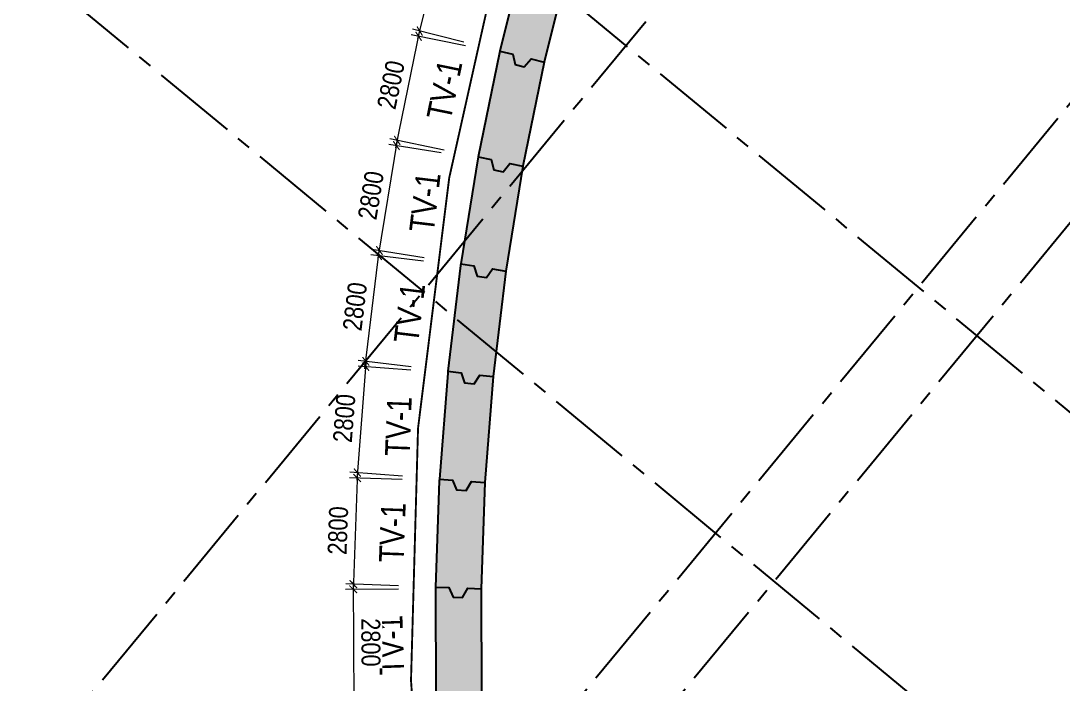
# Model space of a CAD drawing. Header units: millimetres. Extents: x 489377 to 1074388, y -818569 to -310551.
# Drawn here: x 679689 to 707169, y -417706 to -400233 of the extents above; entities that cross this region are included whole.
import ezdxf
from ezdxf.enums import TextEntityAlignment as Align
from ezdxf.xclip import XClip

# ---------------------------------------------------------------- set-up
doc = ezdxf.new("R2010")
doc.units = ezdxf.units.MM
doc.header["$LTSCALE"] = 100
doc.header["$XCLIPFRAME"] = 0
doc.header["$PDMODE"] = 32
doc.header["$PDSIZE"] = 2.5
for name, pattern in [('CENTER2', [1.125, 0.75, -0.125, 0.125, -0.125]), ('DASHDOT', [1, 0.5, -0.25, 0, -0.25]), ('DASHED', [4.5, 3, -1.5])]:
    doc.linetypes.add(name, pattern=pattern)
for name, color, linetype in [('ccu11-Dim', 8, 'Continuous'), ('ccu11-Khuat', 9, 'DASHED'), ('ccu12-Hatch', 250, 'Continuous'), ('ccu12-Truc', 13, 'CENTER2'), ('Xref_ST_MBDV Cot vach 30.7.2022$0$Xref_ST_MBDV Cot vach 30.7.2022|Xref_ST_MBDV Cot vach 30.7.2022|Xref_ST_MBDV Cot vach 30.7.2022|Xref_ST_MBDV Cot vach 30.7.2022|A-CORE-OTLN', 2, 'Continuous'), ('Xref_ST_MBDV Cot vach 30.7.2022$0$Xref_ST_MBDV Cot vach 30.7.2022|Xref_ST_MBDV Cot vach 30.7.2022|Xref_ST_MBDV Cot vach 30.7.2022|Xref_ST_MBDV Cot vach 30.7.2022|ccu12-Thay', 7, 'Continuous')]:
    doc.layers.add(name, color=color, linetype=linetype)
doc.layers.add('ccu12-Tencaukien', color=9, linetype='Continuous', lineweight=15)
doc.styles.add('Arial', font='arial_0.ttf', dxfattribs={"width": 0.7})
doc.styles.add('Arial Narrow', font='ARIALN.TTF')
doc.dimstyles.new('ccu12-200', dxfattribs={"dimscale": 200, "dimtxt": 2.5, "dimasz": 1, "dimexe": 1, "dimexo": 2, "dimgap": 1, "dimtad": 1, "dimdec": 0, "dimdsep": 46, "dimtxsty": 'Arial Narrow', "dimblk": 'ARCHTICK', "dimcen": -1, "dimdle": 1, "dimclrd": 256, "dimclre": 256, "dimclrt": 3, "dimadec": 0, "dimazin": 2, "dimtfac": 0.1, "dimtdec": 0, "dimtmove": 0, "dimatfit": 1, "dimldrblk": 'ARCHTICK', "dimfxl": 0, "dimtvp": 0.833333, "dimtolj": 1, "dimtzin": 12, "dimarcsym": 0})

# ---------------------------------------------------------------- blocks, each defined once
blk = doc.blocks.new('_ARCHTICK')
at = {"color": 0, "linetype": 'ByBlock', "const_width": 0.15}
blk.add_lwpolyline([(-0.5, -0.5), (0.5, 0.5)], dxfattribs=at)
blk = doc.blocks.new('*D193')
at = {"layer": 'ccu11-Dim', "lineweight": -2, "ltscale": 0.5, "transparency": 16777216}
for p, q in [((-123743, 84636), (-122971, 87741)), ((-121855, 87257), (-123213, 87595)), ((-122531, 84540), (-123889, 84878))]:
    blk.add_line(p, q, dxfattribs=at)
at = {"layer": 'Defpoints', "color": 0, "ltscale": 0.5, "transparency": 16777216}
for p in [(-123019, 87547), (-121467, 87161), (-122143, 84444)]:
    blk.add_point(p, dxfattribs=at)
at = {"layer": 'ccu11-Dim', "lineweight": -2, "ltscale": 0.5, "transparency": 16777216, "xscale": 200, "yscale": 200, "zscale": 200}
for p, rotation in [((-123019, 87547), 76.02772032637999), ((-123695, 84830), 256.02772032638)]:
    blk.add_blockref('_ARCHTICK', p, dxfattribs=dict(at, rotation=rotation))
at = {"layer": 'ccu11-Dim', "color": 3, "ltscale": 0.5, "transparency": 16777216, "insert": (-123799, 86298), "char_height": 500, "attachment_point": 5, "rotation": 76.0277, "style": 'Arial Narrow', "bg_fill": 3, "box_fill_scale": 1.1, "bg_fill_color": 256, "bg_fill_true_color": 13158600, "bg_fill_transparency": 0}
blk.add_mtext('\\A1;2800', dxfattribs=at)
blk = doc.blocks.new('*D194')
at = {"layer": 'ccu11-Dim', "lineweight": -2, "ltscale": 0.5, "transparency": 16777216}
for p, q in [((-124328, 81754), (-123685, 84889)), ((-122490, 84439), (-123921, 84733)), ((-123053, 81696), (-124484, 81990))]:
    blk.add_line(p, q, dxfattribs=at)
at = {"layer": 'Defpoints', "color": 0, "ltscale": 0.5, "transparency": 16777216}
for p in [(-123725, 84693), (-122098, 84359), (-122661, 81616)]:
    blk.add_point(p, dxfattribs=at)
at = {"layer": 'ccu11-Dim', "lineweight": -2, "ltscale": 0.5, "transparency": 16777216, "xscale": 200, "yscale": 200, "zscale": 200}
for p, rotation in [((-123725, 84693), 78.40726389763793), ((-124288, 81950), 258.4072638976379)]:
    blk.add_blockref('_ARCHTICK', p, dxfattribs=dict(at, rotation=rotation))
at = {"layer": 'ccu11-Dim', "color": 3, "ltscale": 0.5, "transparency": 16777216, "insert": (-124452, 83413), "char_height": 500, "attachment_point": 5, "rotation": 78.4073, "style": 'Arial Narrow', "bg_fill": 3, "box_fill_scale": 1.1, "bg_fill_color": 256, "bg_fill_true_color": 13158600, "bg_fill_transparency": 0}
blk.add_mtext('\\A1;2800', dxfattribs=at)
blk = doc.blocks.new('*D195')
at = {"layer": 'ccu11-Dim', "lineweight": -2, "ltscale": 0.5, "transparency": 16777216}
for p, q in [((-124788, 78850), (-124276, 82008)), ((-123130, 81620), (-124505, 81843)), ((-123578, 78856), (-124954, 79079))]:
    blk.add_line(p, q, dxfattribs=at)
at = {"layer": 'Defpoints', "color": 0, "ltscale": 0.5, "transparency": 16777216}
for p in [(-124308, 81811), (-122735, 81556), (-123184, 78792)]:
    blk.add_point(p, dxfattribs=at)
at = {"layer": 'ccu11-Dim', "lineweight": -2, "ltscale": 0.5, "transparency": 16777216, "xscale": 200, "yscale": 200, "zscale": 200}
for p, rotation in [((-124308, 81811), 80.78680266989475), ((-124756, 79047), 260.7868026698948)]:
    blk.add_blockref('_ARCHTICK', p, dxfattribs=dict(at, rotation=rotation))
at = {"layer": 'ccu11-Dim', "color": 3, "ltscale": 0.5, "transparency": 16777216, "insert": (-124981, 80502), "char_height": 500, "attachment_point": 5, "rotation": 80.7868, "style": 'Arial Narrow', "bg_fill": 3, "box_fill_scale": 1.1, "bg_fill_color": 256, "bg_fill_true_color": 13158600, "bg_fill_transparency": 0}
blk.add_mtext('\\A1;2800', dxfattribs=at)
blk = doc.blocks.new('*D197')
at = {"layer": 'ccu11-Dim', "lineweight": -2, "ltscale": 0.5, "transparency": 16777216}
for p, q in [((-125139, 75931), (-124758, 79108)), ((-123591, 78766), (-124981, 78933)), ((-123924, 75986), (-125314, 76153))]:
    blk.add_line(p, q, dxfattribs=at)
at = {"layer": 'Defpoints', "color": 0, "ltscale": 0.5, "transparency": 16777216}
for p in [(-124782, 78909), (-123193, 78719), (-123527, 75939)]:
    blk.add_point(p, dxfattribs=at)
at = {"layer": 'ccu11-Dim', "lineweight": -2, "ltscale": 0.5, "transparency": 16777216, "xscale": 200, "yscale": 200, "zscale": 200}
for p, rotation in [((-124782, 78909), 83.16642200193522), ((-125115, 76129), 263.1664220019352)]:
    blk.add_blockref('_ARCHTICK', p, dxfattribs=dict(at, rotation=rotation))
at = {"layer": 'ccu11-Dim', "color": 3, "ltscale": 0.5, "transparency": 16777216, "insert": (-125401, 77573), "char_height": 500, "attachment_point": 5, "rotation": 83.1664, "style": 'Arial Narrow', "bg_fill": 3, "box_fill_scale": 1.1, "bg_fill_color": 256, "bg_fill_true_color": 13158600, "bg_fill_transparency": 0}
blk.add_mtext('\\A1;2800', dxfattribs=at)
blk = doc.blocks.new('*D198')
at = {"layer": 'ccu11-Dim', "lineweight": -2, "ltscale": 0.5, "transparency": 16777216}
for p, q in [((-125105, 76188), (-125354, 72998)), ((-123932, 75896), (-125320, 76004)), ((-124150, 73105), (-125538, 73213))]:
    blk.add_line(p, q, dxfattribs=at)
at = {"layer": 'Defpoints', "color": 0, "ltscale": 0.5, "transparency": 16777216}
for p in [(-123534, 75865), (-125338, 73197), (-123751, 73074)]:
    blk.add_point(p, dxfattribs=at)
at = {"layer": 'ccu11-Dim', "lineweight": -2, "ltscale": 0.5, "transparency": 16777216, "xscale": 200, "yscale": 200, "zscale": 200}
for p, rotation in [((-125121, 75989), 85.54582615837154), ((-125338, 73197), 265.5458261583715)]:
    blk.add_blockref('_ARCHTICK', p, dxfattribs=dict(at, rotation=rotation))
at = {"layer": 'ccu11-Dim', "color": 3, "ltscale": 0.5, "transparency": 16777216, "insert": (-125683, 74629), "char_height": 500, "attachment_point": 5, "rotation": 85.5458, "style": 'Arial Narrow', "bg_fill": 3, "box_fill_scale": 1.1, "bg_fill_color": 256, "bg_fill_true_color": 13158600, "bg_fill_transparency": 0}
blk.add_mtext('\\A1;2800', dxfattribs=at)
blk = doc.blocks.new('*D199')
at = {"layer": 'ccu11-Dim', "lineweight": -2, "ltscale": 0.5, "transparency": 16777216}
for p, q in [((-125337, 73256), (-125451, 70058)), ((-124155, 73014), (-125544, 73063)), ((-124255, 70215), (-125644, 70265))]:
    blk.add_line(p, q, dxfattribs=at)
at = {"layer": 'Defpoints', "color": 0, "ltscale": 0.5, "transparency": 16777216}
for p in [(-123755, 72999), (-125444, 70258), (-123856, 70201)]:
    blk.add_point(p, dxfattribs=at)
at = {"layer": 'ccu11-Dim', "lineweight": -2, "ltscale": 0.5, "transparency": 16777216, "xscale": 200, "yscale": 200, "zscale": 200}
for p, rotation in [((-125344, 73056), 87.94927571291362), ((-125444, 70258), 267.9492757129136)]:
    blk.add_blockref('_ARCHTICK', p, dxfattribs=dict(at, rotation=rotation))
at = {"layer": 'ccu11-Dim', "color": 3, "ltscale": 0.5, "transparency": 16777216, "insert": (-125849, 71673), "char_height": 500, "attachment_point": 5, "rotation": 87.9493, "style": 'Arial Narrow', "bg_fill": 3, "box_fill_scale": 1.1, "bg_fill_color": 256, "bg_fill_true_color": 13158600, "bg_fill_transparency": 0}
blk.add_mtext('\\A1;2800', dxfattribs=at)
blk = doc.blocks.new('LUOI TRUC-NT2')
at = {"layer": 'ccu12-Truc', "ltscale": 30}
for p, q in [((-27565, 1171.3), (29702, 70515.4)), ((-19854.4, -5196.4), (24380.4, 48367.3)), ((-18312.3, -6469.9), (25922.6, 47093.7)), ((-21117.6, 28333.9), (7976.6, 4306.8)), ((-26466.5, 21857), (2627.8, -2170.1))]:
    blk.add_line(p, q, dxfattribs=at)
blk = doc.blocks.new('*D165')
at = {"layer": 'ccu11-Dim', "lineweight": -2, "ltscale": 0.5, "transparency": 16777216}
for p, q in [((-124256, 70127), (-125648, 70121)), ((-125449, 70322), (-125434, 67122)), ((-124243, 67327), (-125635, 67321))]:
    blk.add_line(p, q, dxfattribs=at)
at = {"layer": 'Defpoints', "color": 0, "ltscale": 0.5, "transparency": 16777216}
for p in [(-123856, 70129), (-123843, 67329), (-125435, 67322)]:
    blk.add_point(p, dxfattribs=at)
at = {"layer": 'ccu11-Dim', "lineweight": -2, "ltscale": 0.5, "transparency": 16777216, "xscale": 200, "yscale": 200, "zscale": 200}
for p, rotation in [((-125448, 70122), 90.26886288569115), ((-125435, 67322), 270.2688628856911)]:
    blk.add_blockref('_ARCHTICK', p, dxfattribs=dict(at, rotation=rotation))
at = {"layer": 'ccu11-Dim', "color": 3, "ltscale": 0.5, "transparency": 16777216, "insert": (-124986, 68724), "char_height": 500, "attachment_point": 5, "rotation": 270.2689, "style": 'Arial Narrow', "bg_fill": 3, "box_fill_scale": 1.1, "bg_fill_color": 256, "bg_fill_true_color": 13158600, "bg_fill_transparency": 0}
blk.add_mtext('\\A1;2800', dxfattribs=at)
blk = doc.blocks.new('220908_DWall Plan')
at = {"layer": 'Xref_ST_MBDV Cot vach 30.7.2022$0$Xref_ST_MBDV Cot vach 30.7.2022|Xref_ST_MBDV Cot vach 30.7.2022|Xref_ST_MBDV Cot vach 30.7.2022|Xref_ST_MBDV Cot vach 30.7.2022|ccu12-Thay', "ltscale": 10}
for points in [[(-121581.8, 84303.9), (-121242.4, 84219.4), (-121181.4, 83946.4), (-120938.6, 83886), (-120756.8, 84098.6), (-120417.3, 84014.1)], [(-122952.9, 75870), (-122605.6, 75828.4), (-122511.2, 75565.1), (-122262.8, 75535.4), (-122108.8, 75768.9), (-121761.5, 75727.3)], [(-123175.3, 73028.9), (-122826.5, 73001.7), (-122721.2, 72742.6), (-122471.8, 72723.2), (-122327.7, 72962.9), (-121978.9, 72935.7)], [(-123278.4, 70180.4), (-122928.7, 70167.9), (-122812.7, 69913.4), (-122562.7, 69904.5), (-122428.7, 70150), (-122079.1, 70137.5)]]:
    blk.add_lwpolyline(points, dxfattribs=at)
at = {"layer": 'ccu11-Dim', "ltscale": 0.5}
dim = blk.add_linear_dim(base=(-123018.8, 87546.8), p1=(-122143.2, 84443.5), p2=(-121467.2, 87160.7), angle=76.02772, dimstyle='ccu12-200', override={"dimzin": 0, "dimfxl": 150, "dimtfill": 1}, dxfattribs=at)
dim.commit()
dim.dimension.update_dxf_attribs({"geometry": '*D193', "text_midpoint": (-123798.7, 86298.1)})
dim = blk.add_linear_dim(base=(-123725.1, 84692.7), p1=(-122661.1, 81616.1), p2=(-122098.4, 84359), angle=78.40726, dimstyle='ccu12-200', override={"dimzin": 0, "dimfxl": 150, "dimtfill": 1}, dxfattribs=at)
dim.commit()
dim.dimension.update_dxf_attribs({"geometry": '*D194', "text_midpoint": (-124452.4, 83412.7)})
at = {"layer": 'Xref_ST_MBDV Cot vach 30.7.2022$0$Xref_ST_MBDV Cot vach 30.7.2022|Xref_ST_MBDV Cot vach 30.7.2022|Xref_ST_MBDV Cot vach 30.7.2022|Xref_ST_MBDV Cot vach 30.7.2022|A-CORE-OTLN', "color": 6}
blk.add_lwpolyline([(-107093.9, 111489.1), (-108808.8, 109275.7), (-110430.4, 106993.1), (-111955.7, 104645), (-113382.2, 102235.7), (-114707.5, 99769.1), (-115929.2, 97249.7), (-117045.3, 94681.8), (-118053.8, 92069.7), (-118953, 89418), (-119741.3, 86731.3), (-120417.3, 84014.1), (-120980, 81271.2), (-121428.3, 78507.4), (-121761.5, 75727.3), (-121978.9, 72935.7), (-122079.1, 70137.5), (-122066, 67337.5)], dxfattribs=at)
at = {"layer": 'Xref_ST_MBDV Cot vach 30.7.2022$0$Xref_ST_MBDV Cot vach 30.7.2022|Xref_ST_MBDV Cot vach 30.7.2022|Xref_ST_MBDV Cot vach 30.7.2022|Xref_ST_MBDV Cot vach 30.7.2022|ccu12-Thay', "ltscale": 10}
blk.add_lwpolyline([(-122155.5, 81512.4), (-121812.8, 81442.1), (-121740.6, 81171.9), (-121495.5, 81121.6), (-121322.7, 81341.5), (-120980, 81271.2)], dxfattribs=at)
at = {"layer": 'ccu11-Dim', "ltscale": 0.5}
dim = blk.add_linear_dim(base=(-124307.9, 81811), p1=(-123183.6, 78792.1), p2=(-122735.3, 81556), angle=80.7868, dimstyle='ccu12-200', override={"dimzin": 0, "dimfxl": 150, "dimtfill": 1}, dxfattribs=at)
dim.commit()
dim.dimension.update_dxf_attribs({"geometry": '*D195', "text_midpoint": (-124981.4, 80502)})
at = {"layer": 'Xref_ST_MBDV Cot vach 30.7.2022$0$Xref_ST_MBDV Cot vach 30.7.2022|Xref_ST_MBDV Cot vach 30.7.2022|Xref_ST_MBDV Cot vach 30.7.2022|Xref_ST_MBDV Cot vach 30.7.2022|ccu12-Thay', "ltscale": 10}
blk.add_lwpolyline([(-122612.8, 78699.5), (-122267.5, 78643.5), (-122184.1, 78376.5), (-121937.2, 78336.5), (-121773.6, 78563.4), (-121428.3, 78507.4)], dxfattribs=at)
at = {"layer": 'ccu11-Dim', "ltscale": 0.5}
dim = blk.add_linear_dim(base=(-124782.2, 78909.3), p1=(-123526.6, 75938.8), p2=(-123193.4, 78718.9), angle=83.16642, dimstyle='ccu12-200', override={"dimzin": 0, "dimfxl": 150, "dimtfill": 1}, dxfattribs=at)
dim.commit()
dim.dimension.update_dxf_attribs({"geometry": '*D197', "text_midpoint": (-125400.8, 77573.4)})
at = {"layer": 'ccu12-Hatch', "ltscale": 0.5}
h = blk.add_hatch(dxfattribs=at)
h.set_pattern_fill('VATLIEU04', color=256, scale=50, pattern_type=2)
h.set_pattern_definition([(50, (-626373.33, 223416.3), (358.63009, -31.37607), [37.5, -412.5]), (355, (-626373.33, 223416.3), (-69.37567, 376.09607), [30, -330]), (100.4514, (-626343.45, 223413.7), (289.25469, 344.71977), [31.8701, -350.57106]), (46.1842, (-626373.33, 223516.3), (533.62052, -82.7595), [56.25, -618.75]), (96.6356, (-626328.87, 223509.4), (467.33135, 487.05894), [47.80514, -525.8565]), (351.1842, (-626373.33, 223516.3), (467.33097, 487.0593), [45, -495]), (21, (-626323.33, 223491.3), (298.45353, -201.30945), [37.5, -412.5]), (326, (-626323.33, 223491.3), (121.65767, 362.57502), [30, -330]), (71.4514, (-626298.46, 223474.54), (420.11131, 161.26525), [31.8701, -350.57106]), (37.5, (-626373.33, 223416.31), (6.079928, 166.446927), [0, -326, 0, -335, 0, -331.25]), (7.5, (-626373.33, 223416.31), (131.53477, 197.205856), [0, -191, 0, -318.5, 0, -126.25]), (327.5, (-626484.83, 223416.31), (266.911218, -11.277436), [0, -125, 0, -390, 0, -517.5]), (317.5, (-626534.83, 223416.31), (291.593085, 50.05249), [0, -162.5, 0, -259, 0, -367.5]), (45, (-626373.33, 223416.31), (-150.26019, 150.26019), []), (45, (-626373.33, 223477.56), (-150.26019, 150.26019), [])])
h.paths.add_polyline_path([(-122510.4, 58795.4), (-122033.7, 56036.3), (-122025.8, 55995.6), (-121435.2, 53258.6), (-121425.6, 53218.3), (-120722.3, 50508.1), (-120711, 50468.2), (-119896.1, 47789.5), (-119883.2, 47750.1), (-118958, 45107.4), (-118943.5, 45068.6), (-117909.8, 42466.4), (-117893.7, 42428.3), (-116753.1, 39871.1), (-116735.4, 39833.7), (-115489.9, 37325.9), (-115470.4, 37288.7), (-113949.2, 34524), (-113926.1, 34484.2), (-112465, 32095.7), (-112442.4, 32060.3), (-110882.3, 29735.2), (-110858.5, 29701.3), (-109203.6, 27442.8), (-109178.4, 27409.9), (-107431.4, 25221.8), (-107404.9, 25189.9), (-105568.8, 23076), (-105541, 23045.3), (-103618.9, 21009.2), (-103589.9, 20979.7), (-101585.2, 19024.9), (-101555, 18996.6), (-99471.1, 17126.5), (-99439.7, 17099.4), (-97280.2, 15317.2), (-97247.7, 15291.5), (-95016.3, 13600.1), (-94982.8, 13575.8), (-92683.3, 11978.3), (-92648.8, 11955.3), (-90285.1, 10454.4), (-90249.7, 10432.9), (-87825.9, 9031.1), (-87789.6, 9011.1), (-85309.8, 7710.8), (-85272.8, 7692.3), (-82741.3, 6495.8), (-82703.5, 6478.9), (-80124.7, 5388.2), (-80086.2, 5372.8), (-77464.5, 4389.8), (-77425.4, 4376.1), (-74765.2, 3502.4), (-74725.6, 3490.3), (-72031.5, 2727.6), (-71991.4, 2717.1), (-69268, 2066.5), (-69227.6, 2057.8), (-66479.6, 1520.5), (-66438.8, 1513.4), (-63670.9, 1090.4), (-63637.2, 1085.8), (-60856.6, 757.2), (-60844.4, 755.8), (-41353.3, -1307), (0, 0), (5993.1, 7667.3), (-23501.3, 144497.8), (-27624.7, 160190.9), (-41845.5, 164209.2), (-48082.3, 159482.1), (-71537, 141587.6), (-77499.2, 137277.8), (-78971.4, 133992.6), (-83075.5, 131026), (-86656.7, 130658.3), (-88925.9, 129018), (-91195.2, 127377.7), (-93464.4, 125737.4), (-93470.8, 125732.8), (-95729.2, 124077.6), (-95757.8, 124056), (-97965.7, 122333.9), (-98004.3, 122302.4), (-100138.8, 120490.2), (-100176.1, 120457.1), (-102233.4, 118557.8), (-102269.3, 118523.2), (-104245.9, 116540.1), (-104280.4, 116504.1), (-106173, 114440.6), (-106205.9, 114403.1), (-108011.2, 112262.8), (-108042.5, 112224.1), (-109757.4, 110010.7), (-109787.1, 109970.7), (-111408.7, 107688), (-111436.7, 107646.8), (-112962, 105298.7), (-112988.3, 105256.4), (-114414.8, 102847), (-114439.3, 102803.6), (-115764.6, 100337.1), (-115787.3, 100292.7), (-117009, 97773.3), (-117029.8, 97728.1), (-118145.9, 95160.1), (-118164.8, 95114), (-119173.3, 92501.9), (-119190.2, 92455.1), (-120089.4, 89803.4), (-120104.4, 89755.9), (-120892.7, 87069.1), (-120905.8, 87021), (-121581.8, 84303.9), (-121592.9, 84255.3), (-122155.5, 81512.4), (-122164.5, 81463.4), (-122612.8, 78699.5), (-122619.8, 78650.1), (-122952.9, 75870), (-122957.9, 75820.4), (-123175.3, 73028.9), (-123178.2, 72978.7), (-123278.4, 70180.4), (-123279.1, 70131.9), (-123266, 67331.9), (-123264.7, 67281.1), (-123132.9, 64484.2), (-123130.1, 64443.1), (-122883.3, 61654), (-122878.8, 61612.8), (-122516.6, 58836.3)])
h.paths.add_polyline_path([(-24474.2, 144265.3), (-28446.7, 159384), (-41638.3, 163111.5), (-47477, 158686.1), (-70940.7, 140784.7), (-76696.2, 136624.4), (-78168.4, 133339.2), (-82706.9, 130058.6), (-86288, 129690.9), (-88340.1, 128207.6), (-88223, 128045.5), (-90492.2, 126405.2), (-92761.4, 124764.9), (-95019.8, 123109.7), (-97227.7, 121387.7), (-99362.1, 119575.4), (-101419.4, 117676.1), (-103396, 115692.9), (-105288.6, 113629.4), (-107093.9, 111489.1), (-108808.8, 109275.7), (-110430.4, 106993.1), (-111955.7, 104645), (-113382.2, 102235.7), (-114707.5, 99769.1), (-115929.2, 97249.7), (-117045.3, 94681.8), (-118053.8, 92069.7), (-118953, 89418), (-119741.3, 86731.3), (-120417.3, 84014.1), (-120980, 81271.2), (-121428.3, 78507.4), (-121761.5, 75727.3), (-121978.9, 72935.7), (-122079.1, 70137.5), (-122066, 67337.5), (-121934.3, 64540.6), (-122134, 64531.2), (-121887.2, 61742.1), (-121525, 58965.6), (-121048.3, 56206.5), (-120457.7, 53469.5), (-119754.3, 50759.3), (-118939.4, 48080.5), (-118014.2, 45437.8), (-116980.4, 42835.6), (-115839.8, 40278.5), (-114594.3, 37770.7), (-113073.1, 35006), (-111612, 32617.5), (-110051.9, 30292.4), (-108396.9, 28033.8), (-106649.9, 25845.7), (-104813.8, 23731.8), (-102891.7, 21695.7), (-100887.1, 19740.8), (-98803.2, 17870.7), (-96643.7, 16088.4), (-94412.2, 14397.1), (-92112.7, 12799.5), (-89749, 11298.5), (-87325.2, 9896.7), (-84845.4, 8596.4), (-82314, 7399.9), (-79735.1, 6309.2), (-77113.4, 5326.2), (-74453.2, 4452.5), (-71759.1, 3689.8), (-69035.7, 3039.2), (-66287.7, 2501.9), (-63519.8, 2078.9), (-60739.2, 1750.2), (-41316.3, -305.3), (-499.5, 984.7), (4916.9, 7914.3)], flags=16)
at = {"layer": 'Xref_ST_MBDV Cot vach 30.7.2022$0$Xref_ST_MBDV Cot vach 30.7.2022|Xref_ST_MBDV Cot vach 30.7.2022|Xref_ST_MBDV Cot vach 30.7.2022|Xref_ST_MBDV Cot vach 30.7.2022|A-CORE-OTLN', "color": 6}
blk.add_lwpolyline([(-120905.8, 87021), (-121581.8, 84303.9), (-121592.9, 84255.3), (-122155.5, 81512.4), (-122164.5, 81463.4), (-122612.8, 78699.5), (-122619.8, 78650.1), (-122952.9, 75870), (-122957.9, 75820.4), (-123175.3, 73028.9), (-123178.2, 72978.7), (-123278.4, 70180.4), (-123279.1, 70131.9), (-123266, 67331.9)], dxfattribs=at)
at = {"layer": 'ccu11-Dim', "ltscale": 0.5}
dim = blk.add_linear_dim(base=(-125338.3, 73197.4), p1=(-123533.6, 75865.3), p2=(-123751, 73073.7), angle=85.54583, dimstyle='ccu12-200', override={"dimzin": 0, "dimfxl": 150, "dimtfill": 1}, dxfattribs=at)
dim.commit()
dim.dimension.update_dxf_attribs({"geometry": '*D198', "text_midpoint": (-125683.5, 74628.5)})
dim = blk.add_linear_dim(base=(-125443.9, 70258), p1=(-123755.4, 72999.3), p2=(-123855.6, 70201.1), angle=87.94928, dimstyle='ccu12-200', override={"dimzin": 0, "dimfxl": 150, "dimtfill": 1}, dxfattribs=at)
dim.commit()
dim.dimension.update_dxf_attribs({"geometry": '*D199', "text_midpoint": (-125848.8, 71673.4)})
at = {"layer": 'ccu11-Dim'}
blk.add_blockref('LUOI TRUC-NT2', (-106646, 63962.7), dxfattribs=at)
at = {"layer": 'ccu12-Tencaukien', "color": 2, "style": 'Arial', "width": 0.8}
for rotation, p in [(78.40726, (-122723.2, 83216.9)), (83.13783, (-123234, 80282.1)), (83.13783, (-123642.4, 77362.7)), (87.85485, (-123933, 74405.3)), (87.85485, (-124091.8, 71610.5)), (92.01015, (-124125.7, 68665.5))]:
    blk.add_text('TV-1', height=650, rotation=rotation, dxfattribs=at).set_placement(p, align=Align.CENTER)
at = {"layer": 'ccu11-Dim', "ltscale": 0.5}
dim = blk.add_linear_dim(base=(-125435, 67321.7), p1=(-123856.4, 70129.2), p2=(-123843.3, 67329.2), angle=90.26886, dimstyle='ccu12-200', override={"dimzin": 0, "dimfxl": 150, "dimtfill": 1}, dxfattribs=at)
dim.commit()
dim.dimension.update_dxf_attribs({"geometry": '*D165', "text_midpoint": (-124986.3, 68723.8)})
at = {"layer": 'ccu11-Khuat', "color": 1, "linetype": 'DASHDOT', "ltscale": 18, "const_width": 50}
blk.add_lwpolyline([(-22987.3, 144613.5), (-28513.5, 165720.5), (-36919.6, 168632.9), (-48422.9, 159930), (-71888.3, 142059.8), (-95520.4, 125009, 0.6850113), (-62310.1, 364.4), (-41523.2, -1853.9), (126.4, -574.1), (6443.7, 7493.4), (-22987.3, 144613.5)], format="xyb", close=True, dxfattribs=at)

msp = doc.modelspace()

# ---------------------------------------------------------------- block references
at = {"layer": 'ccu12-Tencaukien'}
ref = msp.add_blockref('220908_DWall Plan', (813900, -485331), dxfattribs=at)
XClip(ref).set_block_clipping_path([(-136999.1740499845, 59982.0778093114), (6980.825086272, 174779.6961681198)])

doc.saveas('drawing.dxf')
